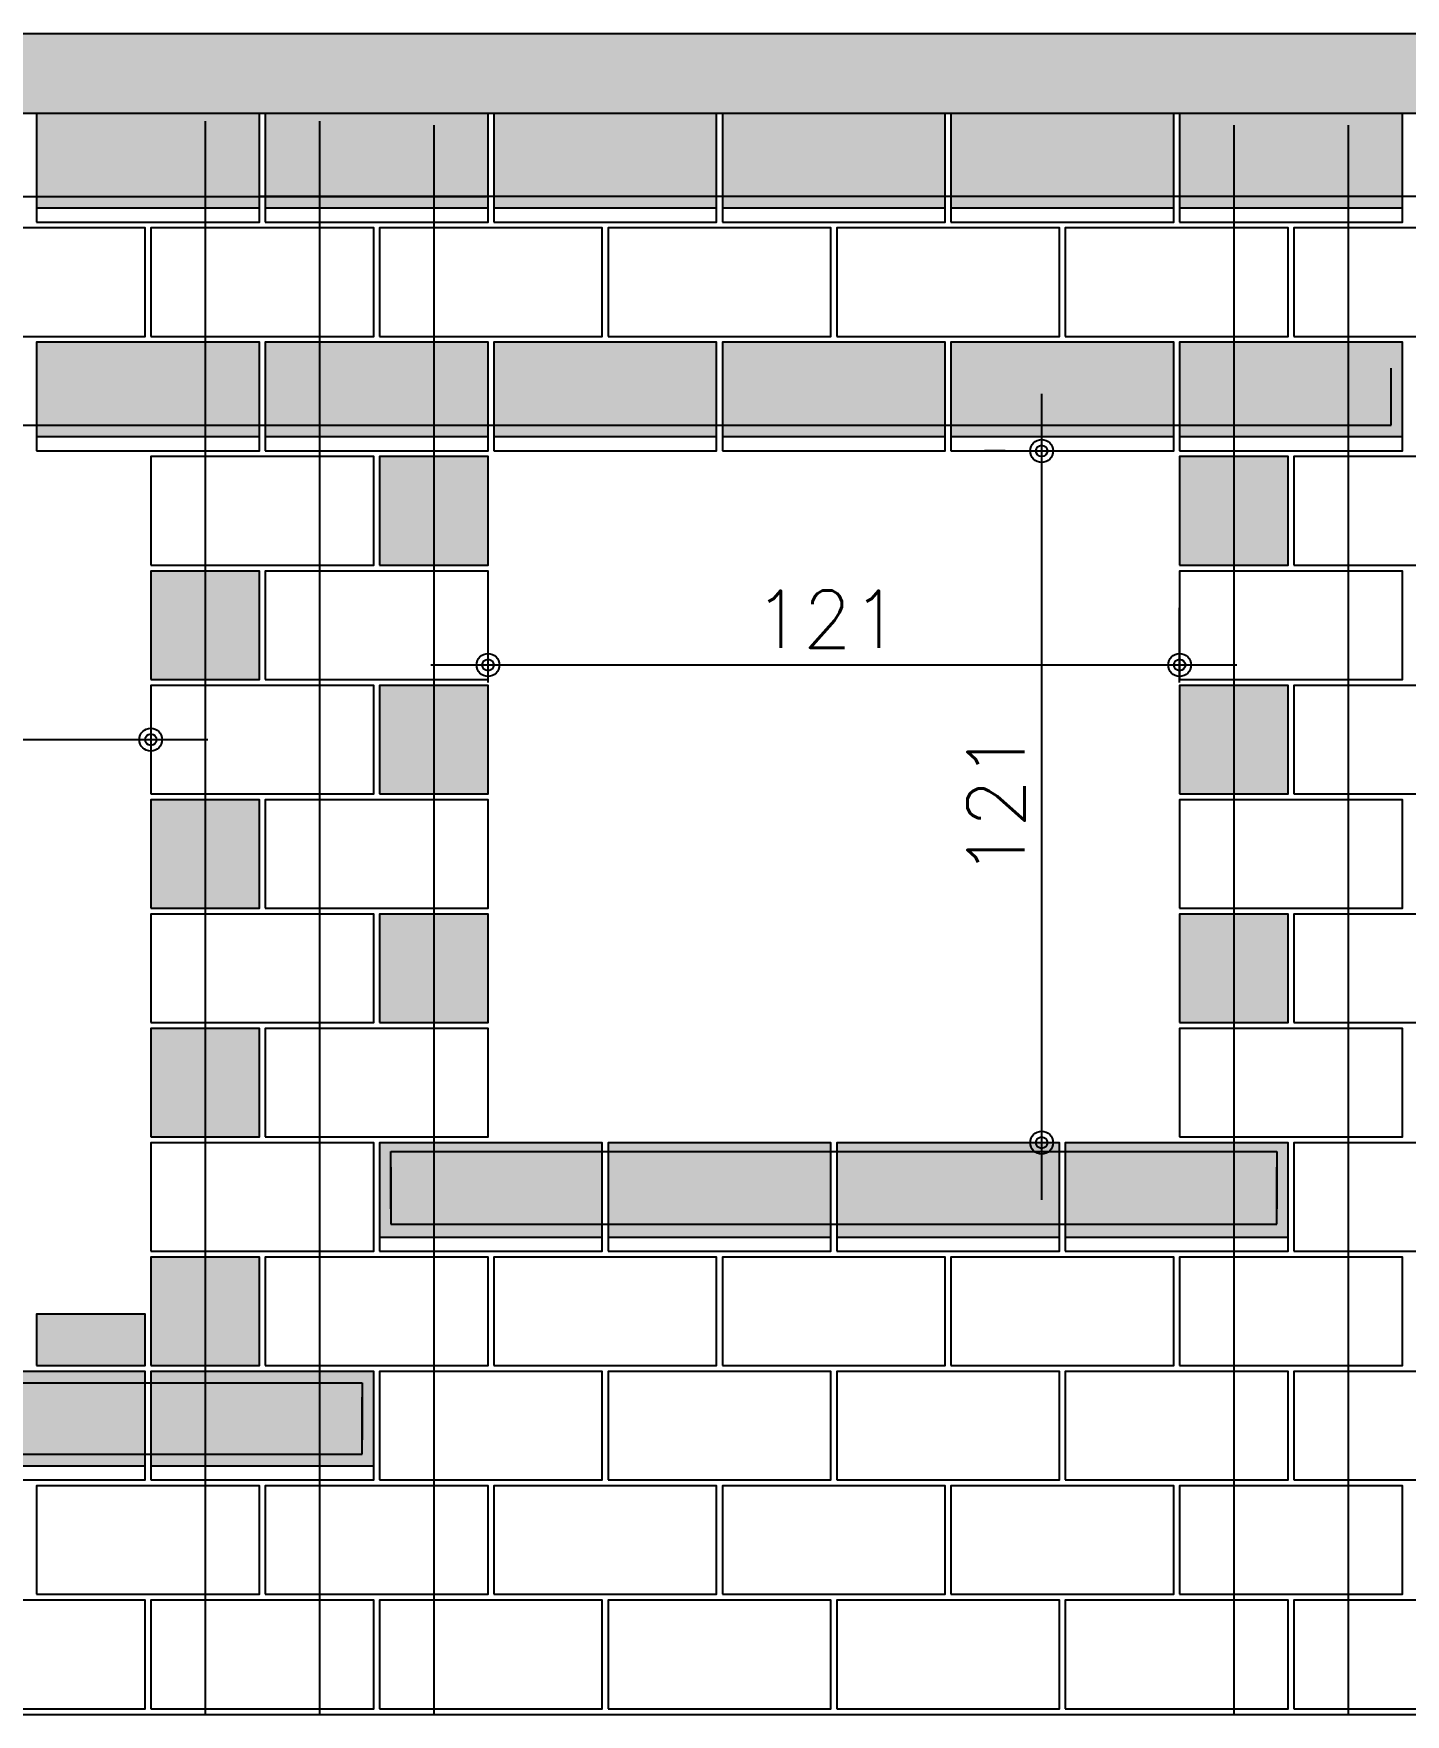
# Model space of a CAD drawing. Extents: x -1 to 122, y -1 to 61.
# Drawn here: x 47.1 to 51.9, y 47.7 to 53.58 of the extents above; entities that cross this region are included whole.
import ezdxf

# ---------------------------------------------------------------- set-up
doc = ezdxf.new("R2010")
doc.units = 0
doc.header["$MEASUREMENT"] = 0
for name, color, linetype in [('PENA_01', 1, 'CONTINUOUS'), ('PENA_02', 2, 'CONTINUOUS'), ('PENA_03', 3, 'CONTINUOUS'), ('PENA_05', 5, 'CONTINUOUS'), ('PENA_09', 254, 'CONTINUOUS'), ('PENA_11', 252, 'CONTINUOUS'), ('PENA_23', 50, 'CONTINUOUS')]:
    doc.layers.add(name, color=color, linetype=linetype)
doc.styles.get("Standard").update_dxf_attribs({"font": 'ROMANS.SHX'})

msp = doc.modelspace()

# ---------------------------------------------------------------- linework, layer by layer
at = {"layer": 'PENA_01', "linetype": 'Continuous'}
for p, q in [((47.113975, 52.972902), (47.893975, 52.972902)), ((47.913975, 52.972902), (48.693975, 52.972902)), ((48.713975, 52.972902), (49.493975, 52.972902)), ((49.513975, 52.972902), (50.293975, 52.972902)), ((50.313975, 52.972902), (51.093975, 52.972902)), ((51.113975, 52.972902), (51.893975, 52.972902)), ((50.631218, 52.322902), (50.631218, 49.502902)), ((47.113975, 52.172902), (47.893975, 52.172902)), ((47.913975, 52.172902), (48.693975, 52.172902)), ((48.713975, 52.172902), (49.493975, 52.172902)), ((49.513975, 52.172902), (50.293975, 52.172902)), ((50.313975, 52.172902), (51.093975, 52.172902)), ((51.113975, 52.172902), (51.893975, 52.172902)), ((50.503975, 52.122902), (50.431218, 52.122902)), ((48.693975, 51.312902), (48.693975, 51.574164)), ((51.113975, 51.312902), (51.113975, 51.574164)), ((48.493975, 51.374164), (51.313975, 51.374164)), ((44.493975, 51.112902), (47.713975, 51.112902)), ((50.493975, 49.702902), (50.431218, 49.702902)), ((48.313975, 49.372902), (49.093975, 49.372902)), ((49.113975, 49.372902), (49.893975, 49.372902)), ((49.913975, 49.372902), (50.693975, 49.372902)), ((50.713975, 49.372902), (51.493975, 49.372902)), ((46.713975, 48.572902), (47.493975, 48.572902)), ((47.513975, 48.572902), (48.293975, 48.572902))]:
    msp.add_line(p, q, dxfattribs=at)
at = {"layer": 'PENA_02', "linetype": 'Continuous'}
for q in [(64.493975, 47.702902), (64.353975, 47.702902)]:
    msp.add_line((24.013975, 47.702902), q, dxfattribs=at)
for points in [[(24.013975, 53.302902), (24.013975, 53.582902), (64.493975, 53.582902), (64.493975, 53.302902), (32.113975, 53.302902), (32.113975, 52.122902), (24.593975, 52.122902), (24.593975, 53.302902), (24.013975, 53.302902)], [(47.113975, 52.922902), (47.893975, 52.922902), (47.893975, 53.302902), (47.113975, 53.302902), (47.113975, 52.922902)], [(47.913975, 52.922902), (48.693975, 52.922902), (48.693975, 53.302902), (47.913975, 53.302902), (47.913975, 52.922902)], [(48.713975, 52.922902), (49.493975, 52.922902), (49.493975, 53.302902), (48.713975, 53.302902), (48.713975, 52.922902)], [(49.513975, 52.922902), (50.293975, 52.922902), (50.293975, 53.302902), (49.513975, 53.302902), (49.513975, 52.922902)], [(50.313975, 52.922902), (51.093975, 52.922902), (51.093975, 53.302902), (50.313975, 53.302902), (50.313975, 52.922902)], [(51.113975, 52.922902), (51.893975, 52.922902), (51.893975, 53.302902), (51.113975, 53.302902), (51.113975, 52.922902)], [(46.713975, 52.522902), (47.493975, 52.522902), (47.493975, 52.902902), (46.713975, 52.902902), (46.713975, 52.522902)], [(47.513975, 52.522902), (48.293975, 52.522902), (48.293975, 52.902902), (47.513975, 52.902902), (47.513975, 52.522902)], [(48.313975, 52.522902), (49.093975, 52.522902), (49.093975, 52.902902), (48.313975, 52.902902), (48.313975, 52.522902)], [(49.113975, 52.522902), (49.893975, 52.522902), (49.893975, 52.902902), (49.113975, 52.902902), (49.113975, 52.522902)], [(49.913975, 52.522902), (50.693975, 52.522902), (50.693975, 52.902902), (49.913975, 52.902902), (49.913975, 52.522902)], [(50.713975, 52.522902), (51.493975, 52.522902), (51.493975, 52.902902), (50.713975, 52.902902), (50.713975, 52.522902)], [(51.513975, 52.522902), (52.293975, 52.522902), (52.293975, 52.902902), (51.513975, 52.902902), (51.513975, 52.522902)], [(47.113975, 52.122902), (47.893975, 52.122902), (47.893975, 52.502902), (47.113975, 52.502902), (47.113975, 52.122902)], [(47.913975, 52.122902), (48.693975, 52.122902), (48.693975, 52.502902), (47.913975, 52.502902), (47.913975, 52.122902)], [(48.713975, 52.122902), (49.493975, 52.122902), (49.493975, 52.502902), (48.713975, 52.502902), (48.713975, 52.122902)], [(49.513975, 52.122902), (50.293975, 52.122902), (50.293975, 52.502902), (49.513975, 52.502902), (49.513975, 52.122902)], [(50.313975, 52.122902), (51.093975, 52.122902), (51.093975, 52.502902), (50.313975, 52.502902), (50.313975, 52.122902)], [(51.113975, 52.122902), (51.893975, 52.122902), (51.893975, 52.502902), (51.113975, 52.502902), (51.113975, 52.122902)], [(47.513975, 51.722902), (48.293975, 51.722902), (48.293975, 52.102902), (47.513975, 52.102902), (47.513975, 51.722902)], [(48.313975, 51.722902), (48.693975, 51.722902), (48.693975, 52.102902), (48.313975, 52.102902), (48.313975, 51.722902)], [(51.113975, 51.722902), (51.493975, 51.722902), (51.493975, 52.102902), (51.113975, 52.102902), (51.113975, 51.722902)], [(51.513975, 51.722902), (52.293975, 51.722902), (52.293975, 52.102902), (51.513975, 52.102902), (51.513975, 51.722902)], [(47.513975, 51.322902), (47.893975, 51.322902), (47.893975, 51.702902), (47.513975, 51.702902), (47.513975, 51.322902)], [(47.913975, 51.322902), (48.693975, 51.322902), (48.693975, 51.702902), (47.913975, 51.702902), (47.913975, 51.322902)], [(51.113975, 51.322902), (51.893975, 51.322902), (51.893975, 51.702902), (51.113975, 51.702902), (51.113975, 51.322902)], [(47.513975, 50.922902), (48.293975, 50.922902), (48.293975, 51.302902), (47.513975, 51.302902), (47.513975, 50.922902)], [(48.313975, 50.922902), (48.693975, 50.922902), (48.693975, 51.302902), (48.313975, 51.302902), (48.313975, 50.922902)], [(51.113975, 50.922902), (51.493975, 50.922902), (51.493975, 51.302902), (51.113975, 51.302902), (51.113975, 50.922902)], [(51.513975, 50.922902), (52.293975, 50.922902), (52.293975, 51.302902), (51.513975, 51.302902), (51.513975, 50.922902)], [(47.513975, 50.522902), (47.893975, 50.522902), (47.893975, 50.902902), (47.513975, 50.902902), (47.513975, 50.522902)], [(47.913975, 50.522902), (48.693975, 50.522902), (48.693975, 50.902902), (47.913975, 50.902902), (47.913975, 50.522902)], [(51.113975, 50.522902), (51.893975, 50.522902), (51.893975, 50.902902), (51.113975, 50.902902), (51.113975, 50.522902)], [(47.513975, 50.122902), (48.293975, 50.122902), (48.293975, 50.502902), (47.513975, 50.502902), (47.513975, 50.122902)], [(48.313975, 50.122902), (48.693975, 50.122902), (48.693975, 50.502902), (48.313975, 50.502902), (48.313975, 50.122902)], [(51.113975, 50.122902), (51.493975, 50.122902), (51.493975, 50.502902), (51.113975, 50.502902), (51.113975, 50.122902)], [(51.513975, 50.122902), (52.293975, 50.122902), (52.293975, 50.502902), (51.513975, 50.502902), (51.513975, 50.122902)], [(47.513975, 49.722902), (47.893975, 49.722902), (47.893975, 50.102902), (47.513975, 50.102902), (47.513975, 49.722902)], [(47.913975, 49.722902), (48.693975, 49.722902), (48.693975, 50.102902), (47.913975, 50.102902), (47.913975, 49.722902)], [(51.113975, 49.722902), (51.893975, 49.722902), (51.893975, 50.102902), (51.113975, 50.102902), (51.113975, 49.722902)], [(47.513975, 49.322902), (48.293975, 49.322902), (48.293975, 49.702902), (47.513975, 49.702902), (47.513975, 49.322902)], [(48.313975, 49.322902), (49.093975, 49.322902), (49.093975, 49.702902), (48.313975, 49.702902), (48.313975, 49.322902)], [(49.113975, 49.322902), (49.893975, 49.322902), (49.893975, 49.702902), (49.113975, 49.702902), (49.113975, 49.322902)], [(49.913975, 49.322902), (50.693975, 49.322902), (50.693975, 49.702902), (49.913975, 49.702902), (49.913975, 49.322902)], [(50.713975, 49.322902), (51.493975, 49.322902), (51.493975, 49.702902), (50.713975, 49.702902), (50.713975, 49.322902)], [(51.513975, 49.322902), (52.293975, 49.322902), (52.293975, 49.702902), (51.513975, 49.702902), (51.513975, 49.322902)], [(47.513975, 48.922902), (47.893975, 48.922902), (47.893975, 49.302902), (47.513975, 49.302902), (47.513975, 48.922902)], [(47.913975, 48.922902), (48.693975, 48.922902), (48.693975, 49.302902), (47.913975, 49.302902), (47.913975, 48.922902)], [(48.713975, 48.922902), (49.493975, 48.922902), (49.493975, 49.302902), (48.713975, 49.302902), (48.713975, 48.922902)], [(49.513975, 48.922902), (50.293975, 48.922902), (50.293975, 49.302902), (49.513975, 49.302902), (49.513975, 48.922902)], [(50.313975, 48.922902), (51.093975, 48.922902), (51.093975, 49.302902), (50.313975, 49.302902), (50.313975, 48.922902)], [(51.113975, 48.922902), (51.893975, 48.922902), (51.893975, 49.302902), (51.113975, 49.302902), (51.113975, 48.922902)], [(47.113975, 48.922902), (47.493975, 48.922902), (47.493975, 49.102902), (47.113975, 49.102902), (47.113975, 48.922902)], [(46.713975, 48.522902), (47.493975, 48.522902), (47.493975, 48.902902), (46.713975, 48.902902), (46.713975, 48.522902)], [(47.513975, 48.522902), (48.293975, 48.522902), (48.293975, 48.902902), (47.513975, 48.902902), (47.513975, 48.522902)], [(48.313975, 48.522902), (49.093975, 48.522902), (49.093975, 48.902902), (48.313975, 48.902902), (48.313975, 48.522902)], [(49.113975, 48.522902), (49.893975, 48.522902), (49.893975, 48.902902), (49.113975, 48.902902), (49.113975, 48.522902)], [(49.913975, 48.522902), (50.693975, 48.522902), (50.693975, 48.902902), (49.913975, 48.902902), (49.913975, 48.522902)], [(50.713975, 48.522902), (51.493975, 48.522902), (51.493975, 48.902902), (50.713975, 48.902902), (50.713975, 48.522902)], [(51.513975, 48.522902), (52.293975, 48.522902), (52.293975, 48.902902), (51.513975, 48.902902), (51.513975, 48.522902)], [(47.113975, 48.122902), (47.893975, 48.122902), (47.893975, 48.502902), (47.113975, 48.502902), (47.113975, 48.122902)], [(47.913975, 48.122902), (48.693975, 48.122902), (48.693975, 48.502902), (47.913975, 48.502902), (47.913975, 48.122902)], [(48.713975, 48.122902), (49.493975, 48.122902), (49.493975, 48.502902), (48.713975, 48.502902), (48.713975, 48.122902)], [(49.513975, 48.122902), (50.293975, 48.122902), (50.293975, 48.502902), (49.513975, 48.502902), (49.513975, 48.122902)], [(50.313975, 48.122902), (51.093975, 48.122902), (51.093975, 48.502902), (50.313975, 48.502902), (50.313975, 48.122902)], [(51.113975, 48.122902), (51.893975, 48.122902), (51.893975, 48.502902), (51.113975, 48.502902), (51.113975, 48.122902)], [(46.713975, 47.722902), (47.493975, 47.722902), (47.493975, 48.102902), (46.713975, 48.102902), (46.713975, 47.722902)], [(47.513975, 47.722902), (48.293975, 47.722902), (48.293975, 48.102902), (47.513975, 48.102902), (47.513975, 47.722902)], [(48.313975, 47.722902), (49.093975, 47.722902), (49.093975, 48.102902), (48.313975, 48.102902), (48.313975, 47.722902)], [(49.113975, 47.722902), (49.893975, 47.722902), (49.893975, 48.102902), (49.113975, 48.102902), (49.113975, 47.722902)], [(49.913975, 47.722902), (50.693975, 47.722902), (50.693975, 48.102902), (49.913975, 48.102902), (49.913975, 47.722902)], [(50.713975, 47.722902), (51.493975, 47.722902), (51.493975, 48.102902), (50.713975, 48.102902), (50.713975, 47.722902)], [(51.513975, 47.722902), (52.293975, 47.722902), (52.293975, 48.102902), (51.513975, 48.102902), (51.513975, 47.722902)]]:
    msp.add_lwpolyline(points, dxfattribs=at)
for centre, radius in [((50.631218, 52.122902), 0.04), ((50.631218, 52.122902), 0.02), ((48.693975, 51.374164), 0.04), ((48.693975, 51.374164), 0.02), ((51.113975, 51.374164), 0.04), ((51.113975, 51.374164), 0.02), ((47.513975, 51.112902), 0.04), ((47.513975, 51.112902), 0.02), ((50.631218, 49.702902), 0.04), ((50.631218, 49.702902), 0.02)]:
    msp.add_circle(centre, radius, dxfattribs=at)
at = {"layer": 'PENA_03', "linetype": 'Continuous'}
for p, q in [((50.703975, 52.122902), (50.703975, 52.122902)), ((47.513975, 51.112902), (47.513975, 51.112902)), ((48.693975, 51.112902), (48.693975, 51.112902)), ((51.113975, 51.112902), (51.113975, 51.112902)), ((50.693975, 49.702902), (50.693975, 49.702902))]:
    msp.add_line(p, q, dxfattribs=at)
at = {"layer": 'PENA_05', "linetype": 'Continuous'}
for p, q in [((31.693975, 53.012819), (48.688119, 53.012908)), ((64.393975, 53.012901), (47.89812, 53.012906)), ((51.853975, 52.212902), (51.853975, 52.412902)), ((40.153975, 52.212902), (51.853975, 52.212902)), ((48.353975, 49.471801), (48.353975, 49.671801)), ((48.353975, 49.671801), (51.453975, 49.671801)), ((51.453975, 49.671801), (51.453975, 49.471801)), ((48.353975, 49.617707), (48.353975, 49.417707)), ((51.453975, 49.417707), (51.453975, 49.617707)), ((48.353975, 49.417707), (51.453975, 49.417707)), ((44.453975, 48.862902), (48.253975, 48.862902)), ((48.253975, 48.862902), (48.253975, 48.662902)), ((48.253975, 48.612902), (48.253975, 48.812902)), ((44.453975, 48.612902), (48.253975, 48.612902))]:
    msp.add_line(p, q, dxfattribs=at)
for points in [[(47.703975, 53.276814), (47.703975, 47.702902)], [(48.103975, 53.276814), (48.103975, 47.702902)], [(48.503975, 53.262902), (48.503975, 47.702902)], [(51.303975, 53.262902), (51.303975, 47.702902)], [(51.703975, 53.262902), (51.703975, 47.702902)]]:
    msp.add_lwpolyline(points, dxfattribs=at)
at = {"layer": 'PENA_09', "linetype": 'Continuous'}
for points in [[(47.113975, 52.972902), (47.893975, 52.972902), (47.893975, 53.302902), (47.113975, 53.302902), (47.113975, 52.972902)], [(47.913975, 52.972902), (48.693975, 52.972902), (48.693975, 53.302902), (47.913975, 53.302902), (47.913975, 52.972902)], [(48.713975, 52.972902), (49.493975, 52.972902), (49.493975, 53.302902), (48.713975, 53.302902), (48.713975, 52.972902)], [(49.513975, 52.972902), (50.293975, 52.972902), (50.293975, 53.302902), (49.513975, 53.302902), (49.513975, 52.972902)], [(50.313975, 52.972902), (51.093975, 52.972902), (51.093975, 53.302902), (50.313975, 53.302902), (50.313975, 52.972902)], [(51.113975, 52.972902), (51.893975, 52.972902), (51.893975, 53.302902), (51.113975, 53.302902), (51.113975, 52.972902)], [(47.113975, 52.172902), (47.893975, 52.172902), (47.893975, 52.502902), (47.113975, 52.502902), (47.113975, 52.172902)], [(47.913975, 52.172902), (48.693975, 52.172902), (48.693975, 52.502902), (47.913975, 52.502902), (47.913975, 52.172902)], [(48.713975, 52.172902), (49.493975, 52.172902), (49.493975, 52.502902), (48.713975, 52.502902), (48.713975, 52.172902)], [(49.513975, 52.172902), (50.293975, 52.172902), (50.293975, 52.502902), (49.513975, 52.502902), (49.513975, 52.172902)], [(50.313975, 52.172902), (51.093975, 52.172902), (51.093975, 52.502902), (50.313975, 52.502902), (50.313975, 52.172902)], [(51.113975, 52.172902), (51.893975, 52.172902), (51.893975, 52.502902), (51.113975, 52.502902), (51.113975, 52.172902)], [(48.313975, 49.372902), (49.093975, 49.372902), (49.093975, 49.702902), (48.313975, 49.702902), (48.313975, 49.372902)], [(49.113975, 49.372902), (49.893975, 49.372902), (49.893975, 49.702902), (49.113975, 49.702902), (49.113975, 49.372902)], [(49.913975, 49.372902), (50.693975, 49.372902), (50.693975, 49.702902), (49.913975, 49.702902), (49.913975, 49.372902)], [(50.713975, 49.372902), (51.493975, 49.372902), (51.493975, 49.702902), (50.713975, 49.702902), (50.713975, 49.372902)], [(46.713975, 48.572902), (47.493975, 48.572902), (47.493975, 48.902902), (46.713975, 48.902902), (46.713975, 48.572902)], [(47.513975, 48.572902), (48.293975, 48.572902), (48.293975, 48.902902), (47.513975, 48.902902), (47.513975, 48.572902)]]:
    msp.add_lwpolyline(points, dxfattribs=at)
for points in [[(47.113975, 52.972902), (47.893975, 52.972902), (47.893975, 53.302902)], [(47.113975, 52.972902), (47.893975, 53.302902), (47.113975, 53.302902)], [(47.113975, 52.972902), (47.113975, 53.302902), (47.113975, 52.972902)], [(47.913975, 52.972902), (48.693975, 52.972902), (48.693975, 53.302902)], [(47.913975, 52.972902), (48.693975, 53.302902), (47.913975, 53.302902)], [(47.913975, 52.972902), (47.913975, 53.302902), (47.913975, 52.972902)], [(48.713975, 52.972902), (49.493975, 52.972902), (49.493975, 53.302902)], [(48.713975, 52.972902), (49.493975, 53.302902), (48.713975, 53.302902)], [(48.713975, 52.972902), (48.713975, 53.302902), (48.713975, 52.972902)], [(49.513975, 52.972902), (50.293975, 52.972902), (50.293975, 53.302902)], [(49.513975, 52.972902), (50.293975, 53.302902), (49.513975, 53.302902)], [(49.513975, 52.972902), (49.513975, 53.302902), (49.513975, 52.972902)], [(50.313975, 52.972902), (51.093975, 52.972902), (51.093975, 53.302902)], [(50.313975, 52.972902), (51.093975, 53.302902), (50.313975, 53.302902)], [(50.313975, 52.972902), (50.313975, 53.302902), (50.313975, 52.972902)], [(51.113975, 52.972902), (51.893975, 52.972902), (51.893975, 53.302902)], [(51.113975, 52.972902), (51.893975, 53.302902), (51.113975, 53.302902)], [(51.113975, 52.972902), (51.113975, 53.302902), (51.113975, 52.972902)], [(47.113975, 52.172902), (47.893975, 52.172902), (47.893975, 52.502902)], [(47.113975, 52.172902), (47.893975, 52.502902), (47.113975, 52.502902)], [(47.113975, 52.172902), (47.113975, 52.502902), (47.113975, 52.172902)], [(47.913975, 52.172902), (48.693975, 52.172902), (48.693975, 52.502902)], [(47.913975, 52.172902), (48.693975, 52.502902), (47.913975, 52.502902)], [(47.913975, 52.172902), (47.913975, 52.502902), (47.913975, 52.172902)], [(48.713975, 52.172902), (49.493975, 52.172902), (49.493975, 52.502902)], [(48.713975, 52.172902), (49.493975, 52.502902), (48.713975, 52.502902)], [(48.713975, 52.172902), (48.713975, 52.502902), (48.713975, 52.172902)], [(49.513975, 52.172902), (50.293975, 52.172902), (50.293975, 52.502902)], [(49.513975, 52.172902), (50.293975, 52.502902), (49.513975, 52.502902)], [(49.513975, 52.172902), (49.513975, 52.502902), (49.513975, 52.172902)], [(50.313975, 52.172902), (51.093975, 52.172902), (51.093975, 52.502902)], [(50.313975, 52.172902), (51.093975, 52.502902), (50.313975, 52.502902)], [(50.313975, 52.172902), (50.313975, 52.502902), (50.313975, 52.172902)], [(51.113975, 52.172902), (51.893975, 52.172902), (51.893975, 52.502902)], [(51.113975, 52.172902), (51.893975, 52.502902), (51.113975, 52.502902)], [(51.113975, 52.172902), (51.113975, 52.502902), (51.113975, 52.172902)], [(48.313975, 49.372902), (49.093975, 49.372902), (49.093975, 49.702902)], [(48.313975, 49.372902), (49.093975, 49.702902), (48.313975, 49.702902)], [(48.313975, 49.372902), (48.313975, 49.702902), (48.313975, 49.372902)], [(49.113975, 49.372902), (49.893975, 49.372902), (49.893975, 49.702902)], [(49.113975, 49.372902), (49.893975, 49.702902), (49.113975, 49.702902)], [(49.113975, 49.372902), (49.113975, 49.702902), (49.113975, 49.372902)], [(49.913975, 49.372902), (50.693975, 49.372902), (50.693975, 49.702902)], [(49.913975, 49.372902), (50.693975, 49.702902), (49.913975, 49.702902)], [(49.913975, 49.372902), (49.913975, 49.702902), (49.913975, 49.372902)], [(50.713975, 49.372902), (51.493975, 49.372902), (51.493975, 49.702902)], [(50.713975, 49.372902), (51.493975, 49.702902), (50.713975, 49.702902)], [(50.713975, 49.372902), (50.713975, 49.702902), (50.713975, 49.372902)], [(46.713975, 48.572902), (47.493975, 48.572902), (47.493975, 48.902902)], [(46.713975, 48.572902), (47.493975, 48.902902), (46.713975, 48.902902)], [(47.513975, 48.572902), (48.293975, 48.572902), (48.293975, 48.902902)], [(47.513975, 48.572902), (48.293975, 48.902902), (47.513975, 48.902902)], [(47.513975, 48.572902), (47.513975, 48.902902), (47.513975, 48.572902)]]:
    msp.add_solid(points, dxfattribs=at)
at = {"layer": 'PENA_11', "linetype": 'Continuous'}
for points in [[(24.013975, 53.302902), (24.013975, 53.582902), (64.493975, 53.582902)], [(24.013975, 53.302902), (64.493975, 53.582902), (24.593975, 53.302902)], [(32.113975, 53.302902), (24.593975, 53.302902), (64.493975, 53.582902)], [(32.113975, 53.302902), (64.493975, 53.582902), (64.493975, 53.302902)]]:
    msp.add_solid(points, dxfattribs=at)
at = {"layer": 'PENA_23', "linetype": 'Continuous'}
for points in [[(48.313975, 51.722902), (48.693975, 51.722902), (48.693975, 52.102902), (48.313975, 52.102902), (48.313975, 51.722902)], [(51.113975, 51.722902), (51.493975, 51.722902), (51.493975, 52.102902), (51.113975, 52.102902), (51.113975, 51.722902)], [(47.513975, 51.322902), (47.893975, 51.322902), (47.893975, 51.702902), (47.513975, 51.702902), (47.513975, 51.322902)], [(48.313975, 50.922902), (48.693975, 50.922902), (48.693975, 51.302902), (48.313975, 51.302902), (48.313975, 50.922902)], [(51.113975, 50.922902), (51.493975, 50.922902), (51.493975, 51.302902), (51.113975, 51.302902), (51.113975, 50.922902)], [(47.513975, 50.522902), (47.893975, 50.522902), (47.893975, 50.902902), (47.513975, 50.902902), (47.513975, 50.522902)], [(48.313975, 50.122902), (48.693975, 50.122902), (48.693975, 50.502902), (48.313975, 50.502902), (48.313975, 50.122902)], [(51.113975, 50.122902), (51.493975, 50.122902), (51.493975, 50.502902), (51.113975, 50.502902), (51.113975, 50.122902)], [(47.513975, 49.722902), (47.893975, 49.722902), (47.893975, 50.102902), (47.513975, 50.102902), (47.513975, 49.722902)], [(47.513975, 48.922902), (47.893975, 48.922902), (47.893975, 49.302902), (47.513975, 49.302902), (47.513975, 48.922902)], [(47.113975, 48.922902), (47.493975, 48.922902), (47.493975, 49.102902), (47.113975, 49.102902), (47.113975, 48.922902)], [(47.113975, 48.922902), (47.493975, 48.922902), (47.493975, 49.102902), (47.113975, 49.102902), (47.113975, 48.922902)]]:
    msp.add_lwpolyline(points, dxfattribs=at)
for points in [[(48.313975, 51.722902), (48.693975, 51.722902), (48.693975, 52.102902)], [(48.313975, 51.722902), (48.693975, 52.102902), (48.313975, 52.102902)], [(48.313975, 51.722902), (48.313975, 52.102902), (48.313975, 51.722902)], [(51.113975, 51.722902), (51.493975, 51.722902), (51.493975, 52.102902)], [(51.113975, 51.722902), (51.493975, 52.102902), (51.113975, 52.102902)], [(51.113975, 51.722902), (51.113975, 52.102902), (51.113975, 51.722902)], [(47.513975, 51.322902), (47.893975, 51.322902), (47.893975, 51.702902)], [(47.513975, 51.322902), (47.893975, 51.702902), (47.513975, 51.702902)], [(47.513975, 51.322902), (47.513975, 51.702902), (47.513975, 51.322902)], [(48.313975, 50.922902), (48.693975, 50.922902), (48.693975, 51.302902)], [(48.313975, 50.922902), (48.693975, 51.302902), (48.313975, 51.302902)], [(48.313975, 50.922902), (48.313975, 51.302902), (48.313975, 50.922902)], [(51.113975, 50.922902), (51.493975, 50.922902), (51.493975, 51.302902)], [(51.113975, 50.922902), (51.493975, 51.302902), (51.113975, 51.302902)], [(51.113975, 50.922902), (51.113975, 51.302902), (51.113975, 50.922902)], [(47.513975, 50.522902), (47.893975, 50.522902), (47.893975, 50.902902)], [(47.513975, 50.522902), (47.893975, 50.902902), (47.513975, 50.902902)], [(47.513975, 50.522902), (47.513975, 50.902902), (47.513975, 50.522902)], [(48.313975, 50.122902), (48.693975, 50.122902), (48.693975, 50.502902)], [(48.313975, 50.122902), (48.693975, 50.502902), (48.313975, 50.502902)], [(48.313975, 50.122902), (48.313975, 50.502902), (48.313975, 50.122902)], [(51.113975, 50.122902), (51.493975, 50.122902), (51.493975, 50.502902)], [(51.113975, 50.122902), (51.493975, 50.502902), (51.113975, 50.502902)], [(51.113975, 50.122902), (51.113975, 50.502902), (51.113975, 50.122902)], [(47.513975, 49.722902), (47.893975, 49.722902), (47.893975, 50.102902)], [(47.513975, 49.722902), (47.893975, 50.102902), (47.513975, 50.102902)], [(47.513975, 49.722902), (47.513975, 50.102902), (47.513975, 49.722902)], [(47.513975, 48.922902), (47.893975, 48.922902), (47.893975, 49.302902)], [(47.513975, 48.922902), (47.893975, 49.302902), (47.513975, 49.302902)], [(47.513975, 48.922902), (47.513975, 49.302902), (47.513975, 48.922902)], [(47.113975, 48.922902), (47.493975, 48.922902), (47.493975, 49.102902)], [(47.113975, 48.922902), (47.493975, 49.102902), (47.113975, 49.102902)], [(47.113975, 48.922902), (47.113975, 49.102902), (47.113975, 48.922902)], [(47.113975, 48.922902), (47.493975, 48.922902), (47.493975, 49.102902)], [(47.113975, 48.922902), (47.493975, 49.102902), (47.113975, 49.102902)], [(47.113975, 48.922902), (47.113975, 49.102902), (47.113975, 48.922902)]]:
    msp.add_solid(points, dxfattribs=at)

# ---------------------------------------------------------------- texts
at = {"layer": 'PENA_03', "linetype": 'Continuous'}
msp.add_text('121', height=0.2, dxfattribs=at).set_placement((49.623975, 51.434164))
msp.add_text('121', height=0.2, rotation=90, dxfattribs=at).set_placement((50.571218, 50.632902))

doc.saveas('drawing.dxf')
